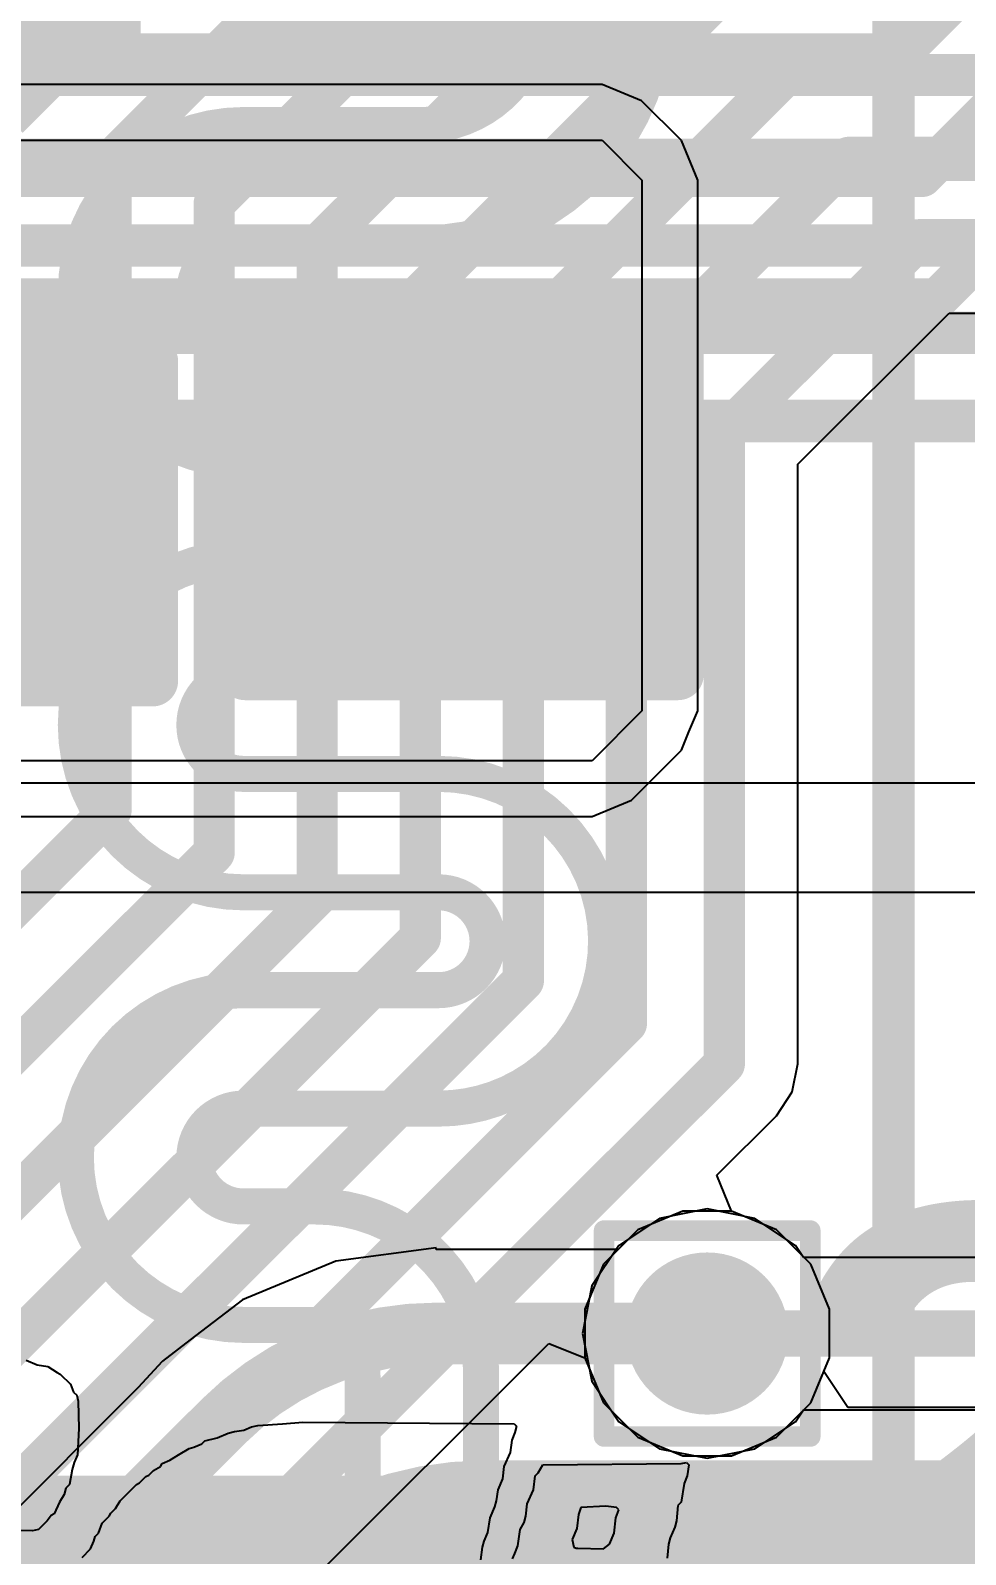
# Model space of a CAD drawing. Header units: inches. Extents: x -6 to 283, y -12 to 154.
# Drawn here: x 48.142 to 50.446, y -6.028 to -2.269 of the extents above; entities that cross this region are included whole.
import ezdxf

# ---------------------------------------------------------------- set-up
doc = ezdxf.new("R2010")
doc.units = ezdxf.units.IN
for name, color, linetype in [('Bottom Layer', 5, 'Continuous'), ('Bottom Overlay', 54, 'Continuous'), ('Bottom Paste', 16, 'Continuous'), ('Bottom Solder', 6, 'Continuous'), ('Drill Drawing', 1, 'Continuous'), ('GND-1', 16, 'Continuous'), ('GND-2', 90, 'Continuous'), ('GND-3', 216, 'Continuous'), ('GND-4', 54, 'Continuous'), ('PWR-1', 156, 'Continuous'), ('PWR-2', 130, 'Continuous'), ('Signal L1', 76, 'Continuous'), ('Signal L2', 6, 'Continuous'), ('Top Layer', 1, 'Continuous'), ('Top Overlay', 2, 'Continuous'), ('Via Holes', 16, 'Continuous')]:
    doc.layers.add(name, color=color, linetype=linetype)
doc.styles.add('Arial Rounded MT Bold_Italic', font='', dxfattribs={"height": 0.2})
doc.styles.get('Arial Rounded MT Bold_Italic').set_extended_font_data('Arial Rounded MT Bold', italic=True)

# ---------------------------------------------------------------- blocks, each defined once
blk = doc.blocks.new('C___0603_B_418')
at = {"layer": 'Bottom Layer'}
for points in [[(-1.143, -0.4445), (-1.143, 0.4445), (-0.381, 0.4445), (-0.381, -0.4445)], [(0.381, -0.4445), (0.381, 0.4445), (1.143, 0.4445), (1.143, -0.4445)]]:
    blk.add_hatch(color=5, dxfattribs=at).paths.add_polyline_path(points)
at = {"layer": 'Bottom Paste'}
for points in [[(-1.143, -0.4445), (-1.143, 0.4445), (-0.381, 0.4445), (-0.381, -0.4445)], [(0.381, -0.4445), (0.381, 0.4445), (1.143, 0.4445), (1.143, -0.4445)]]:
    blk.add_hatch(color=16, dxfattribs=at).paths.add_polyline_path(points)
at = {"layer": 'Bottom Solder'}
for points in [[(-1.203, -0.5045), (-1.203, 0.5045), (-0.321, 0.5045), (-0.321, -0.5045)], [(0.321, -0.5045), (0.321, 0.5045), (1.203, 0.5045), (1.203, -0.5045)]]:
    blk.add_hatch(color=6, dxfattribs=at).paths.add_polyline_path(points)
at = {"layer": 'Bottom Overlay'}
for points in [[(-1.2446, -0.5334, 0.127, 0.127, 0), (-1.2446, 0.5334, 0.127, 0.127, 0)], [(-0.4572, 0.5334, 0.127, 0.127, 0), (-1.2446, 0.5334, 0.127, 0.127, 0)], [(1.2446, 0.5334, 0.127, 0.127, 0), (0.4572, 0.5334, 0.127, 0.127, 0)], [(1.2446, -0.5334, 0.127, 0.127, 0), (1.2446, 0.5334, 0.127, 0.127, 0)], [(-0.4572, -0.5334, 0.127, 0.127, 0), (-1.2446, -0.5334, 0.127, 0.127, 0)], [(1.2446, -0.5334, 0.127, 0.127, 0), (0.4572, -0.5334, 0.127, 0.127, 0)]]:
    blk.add_lwpolyline(points, format="xyseb", dxfattribs=at)
for points in [[(-1.2764, 0.5334, 0.0635, 0.0635, 1), (-1.2128, 0.5334, 0.0635, 0.0635, 1)], [(-1.2764, 0.5334, 0.0635, 0.0635, 1), (-1.2128, 0.5334, 0.0635, 0.0635, 1)], [(-0.4889, 0.5334, 0.0635, 0.0635, 1), (-0.4254, 0.5334, 0.0635, 0.0635, 1)], [(0.4254, 0.5334, 0.0635, 0.0635, 1), (0.4889, 0.5334, 0.0635, 0.0635, 1)], [(1.2128, 0.5334, 0.0635, 0.0635, 1), (1.2764, 0.5334, 0.0635, 0.0635, 1)], [(1.2128, 0.5334, 0.0635, 0.0635, 1), (1.2764, 0.5334, 0.0635, 0.0635, 1)], [(-1.2764, -0.5334, 0.0635, 0.0635, 1), (-1.2128, -0.5334, 0.0635, 0.0635, 1)], [(-1.2764, -0.5334, 0.0635, 0.0635, 1), (-1.2128, -0.5334, 0.0635, 0.0635, 1)], [(-0.4889, -0.5334, 0.0635, 0.0635, 1), (-0.4254, -0.5334, 0.0635, 0.0635, 1)], [(0.4254, -0.5334, 0.0635, 0.0635, 1), (0.4889, -0.5334, 0.0635, 0.0635, 1)], [(1.2128, -0.5334, 0.0635, 0.0635, 1), (1.2764, -0.5334, 0.0635, 0.0635, 1)], [(1.2128, -0.5334, 0.0635, 0.0635, 1), (1.2764, -0.5334, 0.0635, 0.0635, 1)]]:
    blk.add_lwpolyline(points, format="xyseb", close=True, dxfattribs=at)
blk = doc.blocks.new('C___0603_B_420')
at = {"layer": 'Bottom Layer'}
for points in [[(-1.143, -0.4445), (-1.143, 0.4445), (-0.381, 0.4445), (-0.381, -0.4445)], [(0.381, -0.4445), (0.381, 0.4445), (1.143, 0.4445), (1.143, -0.4445)]]:
    blk.add_hatch(color=5, dxfattribs=at).paths.add_polyline_path(points)
at = {"layer": 'Bottom Paste'}
for points in [[(-1.143, -0.4445), (-1.143, 0.4445), (-0.381, 0.4445), (-0.381, -0.4445)], [(0.381, -0.4445), (0.381, 0.4445), (1.143, 0.4445), (1.143, -0.4445)]]:
    blk.add_hatch(color=16, dxfattribs=at).paths.add_polyline_path(points)
at = {"layer": 'Bottom Solder'}
for points in [[(-1.203, -0.5045), (-1.203, 0.5045), (-0.321, 0.5045), (-0.321, -0.5045)], [(0.321, -0.5045), (0.321, 0.5045), (1.203, 0.5045), (1.203, -0.5045)]]:
    blk.add_hatch(color=6, dxfattribs=at).paths.add_polyline_path(points)
at = {"layer": 'Bottom Overlay'}
for points in [[(-1.2446, 0.5334, 0.127, 0.127, 0), (-1.2446, -0.5334, 0.127, 0.127, 0)], [(-1.2446, 0.5334, 0.127, 0.127, 0), (-0.4572, 0.5334, 0.127, 0.127, 0)], [(0.4572, 0.5334, 0.127, 0.127, 0), (1.2446, 0.5334, 0.127, 0.127, 0)], [(1.2446, 0.5334, 0.127, 0.127, 0), (1.2446, -0.5334, 0.127, 0.127, 0)], [(-1.2446, -0.5334, 0.127, 0.127, 0), (-0.4572, -0.5334, 0.127, 0.127, 0)], [(0.4572, -0.5334, 0.127, 0.127, 0), (1.2446, -0.5334, 0.127, 0.127, 0)]]:
    blk.add_lwpolyline(points, format="xyseb", dxfattribs=at)
for points in [[(-1.2764, 0.5334, 0.0635, 0.0635, 1), (-1.2128, 0.5334, 0.0635, 0.0635, 1)], [(-1.2764, 0.5334, 0.0635, 0.0635, 1), (-1.2128, 0.5334, 0.0635, 0.0635, 1)], [(-0.4889, 0.5334, 0.0635, 0.0635, 1), (-0.4254, 0.5334, 0.0635, 0.0635, 1)], [(0.4254, 0.5334, 0.0635, 0.0635, 1), (0.4889, 0.5334, 0.0635, 0.0635, 1)], [(1.2128, 0.5334, 0.0635, 0.0635, 1), (1.2764, 0.5334, 0.0635, 0.0635, 1)], [(1.2128, 0.5334, 0.0635, 0.0635, 1), (1.2764, 0.5334, 0.0635, 0.0635, 1)], [(-1.2764, -0.5334, 0.0635, 0.0635, 1), (-1.2128, -0.5334, 0.0635, 0.0635, 1)], [(-1.2764, -0.5334, 0.0635, 0.0635, 1), (-1.2128, -0.5334, 0.0635, 0.0635, 1)], [(-0.4889, -0.5334, 0.0635, 0.0635, 1), (-0.4254, -0.5334, 0.0635, 0.0635, 1)], [(0.4254, -0.5334, 0.0635, 0.0635, 1), (0.4889, -0.5334, 0.0635, 0.0635, 1)], [(1.2128, -0.5334, 0.0635, 0.0635, 1), (1.2764, -0.5334, 0.0635, 0.0635, 1)], [(1.2128, -0.5334, 0.0635, 0.0635, 1), (1.2764, -0.5334, 0.0635, 0.0635, 1)]]:
    blk.add_lwpolyline(points, format="xyseb", close=True, dxfattribs=at)

msp = doc.modelspace()

# ---------------------------------------------------------------- hatches: boundary and pattern name
at = {"layer": 'Bottom Layer'}
h = msp.add_hatch(color=5, dxfattribs=at)
edge = h.paths.add_edge_path()
edge.add_arc((49.8098, -5.4829), 0.2, 0, 360)
at = {"layer": 'GND-1'}
h = msp.add_hatch(color=16, dxfattribs=at)
edge = h.paths.add_edge_path()
edge.add_arc((49.8098, -5.4829), 0.2, 0, 360)
at = {"layer": 'GND-2'}
h = msp.add_hatch(color=90, dxfattribs=at)
edge = h.paths.add_edge_path()
edge.add_arc((49.8098, -5.4829), 0.2, 0, 360)
at = {"layer": 'GND-3'}
h = msp.add_hatch(color=216, dxfattribs=at)
edge = h.paths.add_edge_path()
edge.add_arc((49.8098, -5.4829), 0.2, 0, 360)
at = {"layer": 'GND-4'}
h = msp.add_hatch(color=54, dxfattribs=at)
edge = h.paths.add_edge_path()
edge.add_arc((49.8098, -5.4829), 0.2, 0, 360)
at = {"layer": 'PWR-1'}
h = msp.add_hatch(color=156, dxfattribs=at)
edge = h.paths.add_edge_path()
edge.add_arc((49.8098, -5.4829), 0.2, 0, 360)
at = {"layer": 'PWR-2'}
h = msp.add_hatch(color=130, dxfattribs=at)
edge = h.paths.add_edge_path()
edge.add_arc((49.8098, -5.4829), 0.2, 0, 360)
at = {"layer": 'Signal L1'}
h = msp.add_hatch(color=76, dxfattribs=at)
edge = h.paths.add_edge_path()
edge.add_arc((49.8098, -5.4829), 0.2, 0, 360)
at = {"layer": 'Signal L2'}
h = msp.add_hatch(color=6, dxfattribs=at)
edge = h.paths.add_edge_path()
edge.add_arc((49.8098, -5.4829), 0.2, 0, 360)
at = {"layer": 'Top Layer'}
h = msp.add_hatch(color=1, dxfattribs=at)
edge = h.paths.add_edge_path()
edge.add_arc((49.8098, -5.4829), 0.2, 0, 360)
at = {"layer": 'Via Holes'}
h = msp.add_hatch(color=7, dxfattribs=at)
edge = h.paths.add_edge_path()
edge.add_arc((49.8098, -5.4829), 0.1, 0, 360)

# ---------------------------------------------------------------- linework, layer by layer
at = {"layer": 'Bottom Layer'}
for p, q in [((49.5507, -2.4024), (47.2508, -2.4024)), ((49.6479, -2.4426), (49.5507, -2.4024)), ((49.5507, -2.4024), (49.5507, -2.4024)), ((49.7462, -2.5409), (49.6479, -2.4426)), ((47.1133, -2.5398), (49.5507, -2.5398)), ((49.5507, -2.5398), (49.649, -2.6381)), ((49.7864, -2.6381), (49.7462, -2.5409)), ((49.7462, -2.5409), (49.7462, -2.5409)), ((49.649, -2.6381), (49.649, -3.9473)), ((49.7864, -3.9473), (49.7864, -2.6381)), ((49.649, -3.9473), (49.526, -4.0702)), ((49.7649, -3.9993), (49.7864, -3.9473)), ((49.7864, -3.9473), (49.7864, -3.9473)), ((49.7462, -4.0445), (49.7649, -3.9993)), ((49.6232, -4.1674), (49.7462, -4.0445)), ((49.7462, -4.0445), (49.7462, -4.0445)), ((49.526, -4.0702), (45.6811, -4.0702)), ((49.526, -4.2077), (49.6232, -4.1674)), ((48.0227, -4.2077), (49.526, -4.2077)), ((49.7498, -5.1813), (49.6389, -5.2273)), ((49.8698, -5.1813), (49.7498, -5.1813)), ((49.9806, -5.2273), (49.8698, -5.1813)), ((49.6389, -5.2273), (49.5904, -5.2758)), ((50.0654, -5.3121), (49.9806, -5.2273)), ((49.1417, -5.2716), (48.8948, -5.3041)), ((49.1417, -5.2758), (49.1417, -5.2716)), ((49.5904, -5.2758), (49.1417, -5.2758)), ((48.8948, -5.3041), (48.6647, -5.3994)), ((50.1114, -5.423), (50.0654, -5.3121)), ((48.6647, -5.3994), (48.5353, -5.4987)), ((50.1114, -5.5429), (50.1114, -5.423)), ((48.5353, -5.4987), (48.4672, -5.551)), ((48.4666, -5.5517), (48.4078, -5.6162)), ((48.4672, -5.551), (48.4666, -5.5517)), ((50.0974, -5.5765), (50.1114, -5.5429)), ((50.1568, -5.6654), (50.0974, -5.5765)), ((48.4078, -5.6162), (48.0293, -5.9948)), ((52.5296, -5.6654), (50.1568, -5.6654))]:
    msp.add_line(p, q, dxfattribs=at)
for points in [[(48.6161, -5.7009, 0.1524, 0.1524, -0.199146), (49.1417, -5.4829, 0.1524, 0.1524, 0)], [(49.1417, -5.4829, 0.1524, 0.1524, 0), (49.8098, -5.4829, 0.1524, 0.1524, 0)], [(48.0928, -6.2242, 0.1524, 0.1524, 0), (48.6161, -5.7009, 0.1524, 0.1524, 0)], [(48.4416, -6.667, 0.1041, 0.1041, -0.414214), (49.2607, -5.848, 0.1041, 0.1041, 0)], [(49.2607, -5.848, 0.1041, 0.1041, 0), (52.5296, -5.848, 0.1041, 0.1041, 0)]]:
    msp.add_lwpolyline(points, format="xyseb", dxfattribs=at)
for points in [[(49.1036, -5.4829, 0.0762, 0.0762, 1), (49.1798, -5.4829, 0.0762, 0.0762, 1)], [(49.1036, -5.4829, 0.0762, 0.0762, 1), (49.1798, -5.4829, 0.0762, 0.0762, 1)], [(49.7717, -5.4829, 0.0762, 0.0762, 1), (49.8479, -5.4829, 0.0762, 0.0762, 1)], [(48.578, -5.7009, 0.0762, 0.0762, 1), (48.6542, -5.7009, 0.0762, 0.0762, 1)], [(48.578, -5.7009, 0.0762, 0.0762, 1), (48.6542, -5.7009, 0.0762, 0.0762, 1)], [(49.2346, -5.848, 0.0521, 0.0521, 1), (49.2867, -5.848, 0.0521, 0.0521, 1)], [(49.2346, -5.848, 0.0521, 0.0521, 1), (49.2867, -5.848, 0.0521, 0.0521, 1)]]:
    msp.add_lwpolyline(points, format="xyseb", close=True, dxfattribs=at)
at = {"layer": 'Drill Drawing'}
for points in [[(49.5558, -5.2289, 0.0508, 0.0508, 0), (50.0638, -5.2289, 0.0508, 0.0508, 0)], [(49.5558, -5.7369, 0.0508, 0.0508, 0), (49.5558, -5.2289, 0.0508, 0.0508, 0)], [(50.0638, -5.7369, 0.0508, 0.0508, 0), (50.0638, -5.2289, 0.0508, 0.0508, 0)], [(49.5558, -5.7369, 0.0508, 0.0508, 0), (50.0638, -5.7369, 0.0508, 0.0508, 0)]]:
    msp.add_lwpolyline(points, format="xyseb", dxfattribs=at)
for points in [[(49.5431, -5.2289, 0.0254, 0.0254, 1), (49.5685, -5.2289, 0.0254, 0.0254, 1)], [(49.5431, -5.2289, 0.0254, 0.0254, 1), (49.5685, -5.2289, 0.0254, 0.0254, 1)], [(50.0511, -5.2289, 0.0254, 0.0254, 1), (50.0765, -5.2289, 0.0254, 0.0254, 1)], [(50.0511, -5.2289, 0.0254, 0.0254, 1), (50.0765, -5.2289, 0.0254, 0.0254, 1)], [(49.5431, -5.7369, 0.0254, 0.0254, 1), (49.5685, -5.7369, 0.0254, 0.0254, 1)], [(49.5431, -5.7369, 0.0254, 0.0254, 1), (49.5685, -5.7369, 0.0254, 0.0254, 1)], [(50.0511, -5.7369, 0.0254, 0.0254, 1), (50.0765, -5.7369, 0.0254, 0.0254, 1)], [(50.0511, -5.7369, 0.0254, 0.0254, 1), (50.0765, -5.7369, 0.0254, 0.0254, 1)]]:
    msp.add_lwpolyline(points, format="xyseb", close=True, dxfattribs=at)
at = {"layer": 'GND-1'}
for p, q in [((49.7498, -5.1813), (49.6389, -5.2273)), ((49.8698, -5.1813), (49.7498, -5.1813)), ((49.9806, -5.2273), (49.8698, -5.1813)), ((49.6389, -5.2273), (49.5541, -5.3121)), ((50.0654, -5.3121), (49.9806, -5.2273)), ((49.5541, -5.3121), (49.5082, -5.423)), ((50.1114, -5.423), (50.0654, -5.3121)), ((49.5082, -5.423), (49.5082, -5.5429)), ((50.1114, -5.5429), (50.1114, -5.423)), ((49.5082, -5.5429), (49.5541, -5.6538)), ((50.0654, -5.6538), (50.1114, -5.5429)), ((49.5541, -5.6538), (49.6389, -5.7386)), ((49.9806, -5.7386), (50.0654, -5.6538)), ((49.6389, -5.7386), (49.7498, -5.7845)), ((49.8698, -5.7845), (49.9806, -5.7386)), ((49.7498, -5.7845), (49.8698, -5.7845))]:
    msp.add_line(p, q, dxfattribs=at)
at = {"layer": 'GND-2'}
for p, q in [((49.7498, -5.1813), (49.6389, -5.2273)), ((49.8698, -5.1813), (49.7498, -5.1813)), ((49.9806, -5.2273), (49.8698, -5.1813)), ((49.6389, -5.2273), (49.5541, -5.3121)), ((50.0654, -5.3121), (49.9806, -5.2273)), ((49.5541, -5.3121), (49.5082, -5.423)), ((50.1114, -5.423), (50.0654, -5.3121)), ((49.5082, -5.423), (49.5082, -5.5429)), ((50.1114, -5.5429), (50.1114, -5.423)), ((49.5082, -5.5429), (49.5541, -5.6538)), ((50.0654, -5.6538), (50.1114, -5.5429)), ((49.5541, -5.6538), (49.6389, -5.7386)), ((49.9806, -5.7386), (50.0654, -5.6538)), ((49.6389, -5.7386), (49.7498, -5.7845)), ((49.8698, -5.7845), (49.9806, -5.7386)), ((49.7498, -5.7845), (49.8698, -5.7845))]:
    msp.add_line(p, q, dxfattribs=at)
at = {"layer": 'GND-3'}
for p, q in [((49.7498, -5.1813), (49.6389, -5.2273)), ((49.8698, -5.1813), (49.7498, -5.1813)), ((49.9806, -5.2273), (49.8698, -5.1813)), ((49.6389, -5.2273), (49.5541, -5.3121)), ((50.0654, -5.3121), (49.9806, -5.2273)), ((49.5541, -5.3121), (49.5082, -5.423)), ((50.1114, -5.423), (50.0654, -5.3121)), ((49.5082, -5.423), (49.5082, -5.5429)), ((50.1114, -5.5429), (50.1114, -5.423)), ((49.5082, -5.5429), (49.5541, -5.6538)), ((50.0654, -5.6538), (50.1114, -5.5429)), ((49.5541, -5.6538), (49.6389, -5.7386)), ((49.9806, -5.7386), (50.0654, -5.6538)), ((49.6389, -5.7386), (49.7498, -5.7845)), ((49.8698, -5.7845), (49.9806, -5.7386)), ((49.7498, -5.7845), (49.8698, -5.7845))]:
    msp.add_line(p, q, dxfattribs=at)
at = {"layer": 'GND-4'}
for p, q in [((49.7498, -5.1813), (49.6389, -5.2273)), ((49.8698, -5.1813), (49.7498, -5.1813)), ((49.9806, -5.2273), (49.8698, -5.1813)), ((49.6389, -5.2273), (49.5541, -5.3121)), ((50.0654, -5.3121), (49.9806, -5.2273)), ((49.5541, -5.3121), (49.5082, -5.423)), ((50.1114, -5.423), (50.0654, -5.3121)), ((49.5082, -5.423), (49.5082, -5.5429)), ((50.1114, -5.5429), (50.1114, -5.423)), ((49.5082, -5.5429), (49.5541, -5.6538)), ((50.0654, -5.6538), (50.1114, -5.5429)), ((49.5541, -5.6538), (49.6389, -5.7386)), ((49.9806, -5.7386), (50.0654, -5.6538)), ((49.6389, -5.7386), (49.7498, -5.7845)), ((49.8698, -5.7845), (49.9806, -5.7386)), ((49.7498, -5.7845), (49.8698, -5.7845))]:
    msp.add_line(p, q, dxfattribs=at)
at = {"layer": 'PWR-1'}
for p, q in [((55.0071, -4.1253), (45.9551, -4.1253)), ((45.6759, -4.3948), (55.0226, -4.3948)), ((49.8098, -5.1754), (49.6921, -5.1988)), ((49.9274, -5.1988), (49.8098, -5.1754)), ((49.6921, -5.1988), (49.5923, -5.2655)), ((50.0272, -5.2655), (49.9274, -5.1988)), ((49.5923, -5.2655), (49.5257, -5.3653)), ((50.047, -5.2952), (50.0272, -5.2655)), ((54.6357, -5.2952), (50.047, -5.2952)), ((49.5257, -5.3653), (49.5023, -5.4829)), ((49.5023, -5.4829), (49.5257, -5.6006)), ((49.5257, -5.6006), (49.5923, -5.7004)), ((50.0272, -5.7004), (50.047, -5.6707)), ((50.047, -5.6707), (54.5579, -5.6707)), ((49.5923, -5.7004), (49.6921, -5.767)), ((49.9274, -5.767), (50.0272, -5.7004)), ((49.6921, -5.767), (49.8098, -5.7905)), ((49.8098, -5.7905), (49.9274, -5.767))]:
    msp.add_line(p, q, dxfattribs=at)
msp.add_lwpolyline([(49.8098, -5.4829, 0.1143, 0.1143, 0), (54.6357, -5.4829, 0.1143, 0.1143, 0)], format="xyseb", dxfattribs=at)
msp.add_lwpolyline([(49.7812, -5.4829, 0.0571, 0.0571, 1), (49.8383, -5.4829, 0.0571, 0.0571, 1)], format="xyseb", close=True, dxfattribs=at)
at = {"layer": 'PWR-2'}
for points in [[(45.0432, -2.3791, 0.1041, 0.1041, 0), (53.6646, -2.3791, 0.1041, 0.1041, 0)], [(45.4198, -2.5883, 0.1041, 0.1041, 0), (53.7464, -2.5883, 0.1041, 0.1041, 0)], [(45.57, -2.7998, 0.1041, 0.1041, 0), (53.8783, -2.7998, 0.1041, 0.1041, 0)], [(45.7264, -3.0152, 0.1041, 0.1041, 0), (54.0019, -3.0152, 0.1041, 0.1041, 0)], [(45.8724, -3.2315, 0.1041, 0.1041, 0), (54.1145, -3.2315, 0.1041, 0.1041, 0)]]:
    msp.add_lwpolyline(points, format="xyseb", dxfattribs=at)
at = {"layer": 'Signal L1'}
for points in [[(50.2857, -2.3269, 0.1016, 0.1016, 0), (53.029, 0.4163, 0.1016, 0.1016, 0)], [(50.3391, -2.6293, 0.1016, 0.1016, 0), (52.8348, -0.1337, 0.1016, 0.1016, 0)], [(50.3769, -2.9317, 0.1016, 0.1016, 0), (52.4262, -0.8825, 0.1016, 0.1016, 0)], [(35.7933, -2.3269, 0.1016, 0.1016, 0), (50.2857, -2.3269, 0.1016, 0.1016, 0)], [(35.1703, -2.6293, 0.1016, 0.1016, 0), (50.3391, -2.6293, 0.1016, 0.1016, 0)], [(35.4699, -2.9317, 0.1016, 0.1016, 0), (50.3769, -2.9317, 0.1016, 0.1016, 0)], [(35.1703, -3.2341, 0.1016, 0.1016, 0), (50.5798, -3.2341, 0.1016, 0.1016, 0)], [(42.5739, -5.9608, 0.254, 0.254, 0), (52.8804, -5.9608, 0.254, 0.254, 0)]]:
    msp.add_lwpolyline(points, format="xyseb", dxfattribs=at)
for points in [[(50.2603, -2.3269, 0.0508, 0.0508, 1), (50.3111, -2.3269, 0.0508, 0.0508, 1)], [(50.2603, -2.3269, 0.0508, 0.0508, 1), (50.3111, -2.3269, 0.0508, 0.0508, 1)], [(50.3137, -2.6293, 0.0508, 0.0508, 1), (50.3645, -2.6293, 0.0508, 0.0508, 1)], [(50.3137, -2.6293, 0.0508, 0.0508, 1), (50.3645, -2.6293, 0.0508, 0.0508, 1)], [(50.3515, -2.9317, 0.0508, 0.0508, 1), (50.4023, -2.9317, 0.0508, 0.0508, 1)], [(50.3515, -2.9317, 0.0508, 0.0508, 1), (50.4023, -2.9317, 0.0508, 0.0508, 1)]]:
    msp.add_lwpolyline(points, format="xyseb", close=True, dxfattribs=at)
at = {"layer": 'Signal L2'}
for points in [[(50.2687, -7.0248, 0.1041, 0.1041, 0), (50.2687, 2.3178, 0.1041, 0.1041, 0)], [(49.6843, -2.2181, 0.0889, 0.0889, -0.414214), (49.1077, -2.7946, 0.0889, 0.0889, 0)], [(49.3922, -2.2181, 0.0889, 0.0889, -0.414214), (49.1077, -2.5025, 0.0889, 0.0889, 0)], [(48.6667, -3.328, 0.0889, 0.0889, -1), (48.6667, -2.5025, 0.0889, 0.0889, 0)], [(48.6667, -2.5025, 0.0889, 0.0889, 0), (49.1077, -2.5025, 0.0889, 0.0889, 0)], [(48.6667, -3.0359, 0.0889, 0.0889, -1), (48.6667, -2.7946, 0.0889, 0.0889, 0)], [(48.6667, -2.7946, 0.0889, 0.0889, 0), (49.1077, -2.7946, 0.0889, 0.0889, 0)], [(48.6667, -3.0359, 0.0889, 0.0889, 0), (49.148, -3.0359, 0.0889, 0.0889, 0)], [(49.148, -3.0359, 0.0889, 0.0889, -1), (49.148, -3.8614, 0.0889, 0.0889, 0)], [(48.6711, -3.328, 0.0889, 0.0889, 0), (49.148, -3.328, 0.0889, 0.0889, 0)], [(49.148, -3.328, 0.0889, 0.0889, -1), (49.148, -3.5693, 0.0889, 0.0889, 0)], [(48.6667, -4.3948, 0.0889, 0.0889, -1), (48.6667, -3.5693, 0.0889, 0.0889, 0)], [(48.6667, -3.5693, 0.0889, 0.0889, 0), (49.148, -3.5693, 0.0889, 0.0889, 0)], [(48.6667, -4.1027, 0.0889, 0.0889, -1), (48.6667, -3.8614, 0.0889, 0.0889, 0)], [(48.6667, -3.8614, 0.0889, 0.0889, 0), (49.148, -3.8614, 0.0889, 0.0889, 0)], [(48.6667, -4.1027, 0.0889, 0.0889, 0), (49.148, -4.1027, 0.0889, 0.0889, 0)], [(49.148, -4.1027, 0.0889, 0.0889, -0.771197), (49.3509, -4.8749, 0.0889, 0.0889, 0)], [(48.6667, -4.3948, 0.0889, 0.0889, 0), (49.148, -4.3948, 0.0889, 0.0889, 0)], [(49.148, -4.3948, 0.0889, 0.0889, -1), (49.148, -4.6361, 0.0889, 0.0889, 0)], [(48.6667, -5.4616, 0.0889, 0.0889, -1), (48.6667, -4.6361, 0.0889, 0.0889, 0)], [(48.6667, -4.6361, 0.0889, 0.0889, 0), (49.148, -4.6361, 0.0889, 0.0889, 0)], [(49.3509, -4.8749, 0.0889, 0.0889, -0.12918), (49.148, -4.9282, 0.0889, 0.0889, 0)], [(48.6667, -5.1695, 0.0889, 0.0889, -1), (48.6667, -4.9282, 0.0889, 0.0889, 0)], [(48.6667, -4.9282, 0.0889, 0.0889, 0), (49.148, -4.9282, 0.0889, 0.0889, 0)], [(48.6667, -5.1695, 0.0889, 0.0889, 0), (48.8439, -5.1695, 0.0889, 0.0889, 0)], [(48.8439, -5.1695, 0.0889, 0.0889, -0.414214), (49.2527, -5.5783, 0.0889, 0.0889, 0)], [(48.6667, -5.4616, 0.0889, 0.0889, 0), (48.8302, -5.4616, 0.0889, 0.0889, 0)], [(48.8302, -5.4616, 0.0889, 0.0889, -0.414214), (48.9606, -5.592, 0.0889, 0.0889, 0)], [(48.9606, -7.7289, 0.0889, 0.0889, 0), (48.9606, -5.592, 0.0889, 0.0889, 0)], [(49.2527, -7.6079, 0.0889, 0.0889, 0), (49.2527, -5.5783, 0.0889, 0.0889, 0)]]:
    msp.add_lwpolyline(points, format="xyseb", dxfattribs=at)
for points in [[(48.6445, -2.5025, 0.0445, 0.0445, 1), (48.6889, -2.5025, 0.0445, 0.0445, 1)], [(48.6445, -2.5025, 0.0445, 0.0445, 1), (48.6889, -2.5025, 0.0445, 0.0445, 1)], [(49.0855, -2.5025, 0.0445, 0.0445, 1), (49.1299, -2.5025, 0.0445, 0.0445, 1)], [(49.0855, -2.5025, 0.0445, 0.0445, 1), (49.1299, -2.5025, 0.0445, 0.0445, 1)], [(48.6445, -2.7946, 0.0445, 0.0445, 1), (48.6889, -2.7946, 0.0445, 0.0445, 1)], [(48.6445, -2.7946, 0.0445, 0.0445, 1), (48.6889, -2.7946, 0.0445, 0.0445, 1)], [(49.0855, -2.7946, 0.0445, 0.0445, 1), (49.1299, -2.7946, 0.0445, 0.0445, 1)], [(49.0855, -2.7946, 0.0445, 0.0445, 1), (49.1299, -2.7946, 0.0445, 0.0445, 1)], [(48.6445, -3.0359, 0.0445, 0.0445, 1), (48.6889, -3.0359, 0.0445, 0.0445, 1)], [(48.6445, -3.0359, 0.0445, 0.0445, 1), (48.6889, -3.0359, 0.0445, 0.0445, 1)], [(49.1258, -3.0359, 0.0445, 0.0445, 1), (49.1702, -3.0359, 0.0445, 0.0445, 1)], [(49.1258, -3.0359, 0.0445, 0.0445, 1), (49.1702, -3.0359, 0.0445, 0.0445, 1)], [(48.6445, -3.328, 0.0445, 0.0445, 1), (48.6889, -3.328, 0.0445, 0.0445, 1)], [(48.6488, -3.328, 0.0445, 0.0445, 1), (48.6933, -3.328, 0.0445, 0.0445, 1)], [(49.1258, -3.328, 0.0445, 0.0445, 1), (49.1702, -3.328, 0.0445, 0.0445, 1)], [(49.1258, -3.328, 0.0445, 0.0445, 1), (49.1702, -3.328, 0.0445, 0.0445, 1)], [(48.6445, -3.5693, 0.0445, 0.0445, 1), (48.6889, -3.5693, 0.0445, 0.0445, 1)], [(48.6445, -3.5693, 0.0445, 0.0445, 1), (48.6889, -3.5693, 0.0445, 0.0445, 1)], [(49.1258, -3.5693, 0.0445, 0.0445, 1), (49.1702, -3.5693, 0.0445, 0.0445, 1)], [(49.1258, -3.5693, 0.0445, 0.0445, 1), (49.1702, -3.5693, 0.0445, 0.0445, 1)], [(48.6445, -3.8614, 0.0445, 0.0445, 1), (48.6889, -3.8614, 0.0445, 0.0445, 1)], [(48.6445, -3.8614, 0.0445, 0.0445, 1), (48.6889, -3.8614, 0.0445, 0.0445, 1)], [(49.1258, -3.8614, 0.0445, 0.0445, 1), (49.1702, -3.8614, 0.0445, 0.0445, 1)], [(49.1258, -3.8614, 0.0445, 0.0445, 1), (49.1702, -3.8614, 0.0445, 0.0445, 1)], [(48.6445, -4.1027, 0.0445, 0.0445, 1), (48.6889, -4.1027, 0.0445, 0.0445, 1)], [(48.6445, -4.1027, 0.0445, 0.0445, 1), (48.6889, -4.1027, 0.0445, 0.0445, 1)], [(49.1258, -4.1027, 0.0445, 0.0445, 1), (49.1702, -4.1027, 0.0445, 0.0445, 1)], [(49.1258, -4.1027, 0.0445, 0.0445, 1), (49.1702, -4.1027, 0.0445, 0.0445, 1)], [(48.6445, -4.3948, 0.0445, 0.0445, 1), (48.6889, -4.3948, 0.0445, 0.0445, 1)], [(48.6445, -4.3948, 0.0445, 0.0445, 1), (48.6889, -4.3948, 0.0445, 0.0445, 1)], [(49.1258, -4.3948, 0.0445, 0.0445, 1), (49.1702, -4.3948, 0.0445, 0.0445, 1)], [(49.1258, -4.3948, 0.0445, 0.0445, 1), (49.1702, -4.3948, 0.0445, 0.0445, 1)], [(48.6445, -4.6361, 0.0445, 0.0445, 1), (48.6889, -4.6361, 0.0445, 0.0445, 1)], [(48.6445, -4.6361, 0.0445, 0.0445, 1), (48.6889, -4.6361, 0.0445, 0.0445, 1)], [(49.1258, -4.6361, 0.0445, 0.0445, 1), (49.1702, -4.6361, 0.0445, 0.0445, 1)], [(49.1258, -4.6361, 0.0445, 0.0445, 1), (49.1702, -4.6361, 0.0445, 0.0445, 1)], [(49.3287, -4.8749, 0.0445, 0.0445, 1), (49.3731, -4.8749, 0.0445, 0.0445, 1)], [(49.3287, -4.8749, 0.0445, 0.0445, 1), (49.3731, -4.8749, 0.0445, 0.0445, 1)], [(48.6445, -4.9282, 0.0445, 0.0445, 1), (48.6889, -4.9282, 0.0445, 0.0445, 1)], [(48.6445, -4.9282, 0.0445, 0.0445, 1), (48.6889, -4.9282, 0.0445, 0.0445, 1)], [(49.1258, -4.9282, 0.0445, 0.0445, 1), (49.1702, -4.9282, 0.0445, 0.0445, 1)], [(49.1258, -4.9282, 0.0445, 0.0445, 1), (49.1702, -4.9282, 0.0445, 0.0445, 1)], [(48.6445, -5.1695, 0.0445, 0.0445, 1), (48.6889, -5.1695, 0.0445, 0.0445, 1)], [(48.6445, -5.1695, 0.0445, 0.0445, 1), (48.6889, -5.1695, 0.0445, 0.0445, 1)], [(48.8216, -5.1695, 0.0445, 0.0445, 1), (48.8661, -5.1695, 0.0445, 0.0445, 1)], [(48.8216, -5.1695, 0.0445, 0.0445, 1), (48.8661, -5.1695, 0.0445, 0.0445, 1)], [(48.6445, -5.4616, 0.0445, 0.0445, 1), (48.6889, -5.4616, 0.0445, 0.0445, 1)], [(48.6445, -5.4616, 0.0445, 0.0445, 1), (48.6889, -5.4616, 0.0445, 0.0445, 1)], [(48.8079, -5.4616, 0.0445, 0.0445, 1), (48.8524, -5.4616, 0.0445, 0.0445, 1)], [(48.8079, -5.4616, 0.0445, 0.0445, 1), (48.8524, -5.4616, 0.0445, 0.0445, 1)], [(48.9383, -5.592, 0.0445, 0.0445, 1), (48.9828, -5.592, 0.0445, 0.0445, 1)], [(48.9383, -5.592, 0.0445, 0.0445, 1), (48.9828, -5.592, 0.0445, 0.0445, 1)], [(49.2304, -5.5783, 0.0445, 0.0445, 1), (49.2749, -5.5783, 0.0445, 0.0445, 1)], [(49.2304, -5.5783, 0.0445, 0.0445, 1), (49.2749, -5.5783, 0.0445, 0.0445, 1)]]:
    msp.add_lwpolyline(points, format="xyseb", close=True, dxfattribs=at)
at = {"layer": 'Top Layer'}
for p, q in [((50.0334, -3.3391), (50.4058, -2.9667)), ((50.4058, -2.9667), (52.8734, -2.9667)), ((50.0334, -4.8179), (50.0334, -3.3391)), ((50.0196, -4.8872), (50.0334, -4.8179)), ((49.9803, -4.946), (50.0196, -4.8872)), ((49.8339, -5.0924), (49.9803, -4.946)), ((49.8698, -5.1813), (49.8339, -5.0924)), ((49.9806, -5.2273), (49.8698, -5.1813)), ((50.0654, -5.3121), (49.9806, -5.2273)), ((50.1114, -5.423), (50.0654, -5.3121)), ((50.1114, -5.5429), (50.1114, -5.423)), ((48.3317, -6.5946), (49.4193, -5.5071)), ((49.4193, -5.5071), (49.5082, -5.5429)), ((49.5082, -5.5429), (49.5541, -5.6538)), ((50.0654, -5.6538), (50.1114, -5.5429)), ((49.5541, -5.6538), (49.6389, -5.7386)), ((49.9806, -5.7386), (50.0654, -5.6538)), ((49.6389, -5.7386), (49.7498, -5.7845)), ((49.8698, -5.7845), (49.9806, -5.7386)), ((49.7498, -5.7845), (49.8698, -5.7845))]:
    msp.add_line(p, q, dxfattribs=at)
for points in [[(48.0868, -2.4858, 0.1016, 0.1016, 0), (49.5263, -1.0463, 0.1016, 0.1016, 0)], [(48.3408, -2.591, 0.1016, 0.1016, 0), (49.6315, -1.3003, 0.1016, 0.1016, 0)], [(48.5948, -2.6962, 0.1016, 0.1016, 0), (49.7367, -1.5543, 0.1016, 0.1016, 0)], [(48.8488, -2.8014, 0.1016, 0.1016, 0), (49.8419, -1.8083, 0.1016, 0.1016, 0)], [(49.1028, -2.9197, 0.1016, 0.1016, 0), (49.8467, -2.1758, 0.1016, 0.1016, 0)], [(49.3568, -3.0249, 0.1016, 0.1016, 0), (50.0027, -2.379, 0.1016, 0.1016, 0)], [(50.0027, -2.379, 0.1016, 0.1016, 0), (54.0537, -2.379, 0.1016, 0.1016, 0)], [(48.3408, -4.1919, 0.1016, 0.1016, 0), (48.3408, -2.591, 0.1016, 0.1016, 0)], [(49.6108, -3.1301, 0.1016, 0.1016, 0), (50.1587, -2.5822, 0.1016, 0.1016, 0)], [(50.1587, -2.5822, 0.1016, 0.1016, 0), (54.2097, -2.5822, 0.1016, 0.1016, 0)], [(48.5948, -4.2971, 0.1016, 0.1016, 0), (48.5948, -2.6962, 0.1016, 0.1016, 0)], [(49.8521, -3.264, 0.1016, 0.1016, 0), (50.3307, -2.7854, 0.1016, 0.1016, 0)], [(50.3307, -2.7854, 0.1016, 0.1016, 0), (54.3477, -2.7854, 0.1016, 0.1016, 0)], [(48.8488, -4.4023, 0.1016, 0.1016, 0), (48.8488, -2.8014, 0.1016, 0.1016, 0)], [(49.1028, -4.5075, 0.1016, 0.1016, 0), (49.1028, -2.9197, 0.1016, 0.1016, 0)], [(49.3568, -4.6127, 0.1016, 0.1016, 0), (49.3568, -3.0249, 0.1016, 0.1016, 0)], [(49.6108, -4.7179, 0.1016, 0.1016, 0), (49.6108, -3.1301, 0.1016, 0.1016, 0)], [(49.8521, -4.8179, 0.1016, 0.1016, 0), (49.8521, -3.264, 0.1016, 0.1016, 0)], [(47.6067, -4.926, 0.1016, 0.1016, 0), (48.3408, -4.1919, 0.1016, 0.1016, 0)], [(47.7119, -5.18, 0.1016, 0.1016, 0), (48.5948, -4.2971, 0.1016, 0.1016, 0)], [(47.8171, -5.434, 0.1016, 0.1016, 0), (48.8488, -4.4023, 0.1016, 0.1016, 0)], [(47.9223, -5.688, 0.1016, 0.1016, 0), (49.1028, -4.5075, 0.1016, 0.1016, 0)], [(47.9984, -5.9711, 0.1016, 0.1016, 0), (49.3568, -4.6127, 0.1016, 0.1016, 0)], [(48.1036, -6.2251, 0.1016, 0.1016, 0), (49.6108, -4.7179, 0.1016, 0.1016, 0)], [(48.2035, -6.4664, 0.1016, 0.1016, 0), (49.8521, -4.8179, 0.1016, 0.1016, 0)]]:
    msp.add_lwpolyline(points, format="xyseb", dxfattribs=at)
for points in [[(49.9773, -2.379, 0.0508, 0.0508, 1), (50.0281, -2.379, 0.0508, 0.0508, 1)], [(49.9773, -2.379, 0.0508, 0.0508, 1), (50.0281, -2.379, 0.0508, 0.0508, 1)], [(48.3154, -2.591, 0.0508, 0.0508, 1), (48.3662, -2.591, 0.0508, 0.0508, 1)], [(48.3154, -2.591, 0.0508, 0.0508, 1), (48.3662, -2.591, 0.0508, 0.0508, 1)], [(50.1333, -2.5822, 0.0508, 0.0508, 1), (50.1841, -2.5822, 0.0508, 0.0508, 1)], [(50.1333, -2.5822, 0.0508, 0.0508, 1), (50.1841, -2.5822, 0.0508, 0.0508, 1)], [(48.5694, -2.6962, 0.0508, 0.0508, 1), (48.6202, -2.6962, 0.0508, 0.0508, 1)], [(48.5694, -2.6962, 0.0508, 0.0508, 1), (48.6202, -2.6962, 0.0508, 0.0508, 1)], [(50.3053, -2.7854, 0.0508, 0.0508, 1), (50.3561, -2.7854, 0.0508, 0.0508, 1)], [(50.3053, -2.7854, 0.0508, 0.0508, 1), (50.3561, -2.7854, 0.0508, 0.0508, 1)], [(48.8234, -2.8014, 0.0508, 0.0508, 1), (48.8742, -2.8014, 0.0508, 0.0508, 1)], [(48.8234, -2.8014, 0.0508, 0.0508, 1), (48.8742, -2.8014, 0.0508, 0.0508, 1)], [(49.0774, -2.9197, 0.0508, 0.0508, 1), (49.1282, -2.9197, 0.0508, 0.0508, 1)], [(49.0774, -2.9197, 0.0508, 0.0508, 1), (49.1282, -2.9197, 0.0508, 0.0508, 1)], [(49.3314, -3.0249, 0.0508, 0.0508, 1), (49.3822, -3.0249, 0.0508, 0.0508, 1)], [(49.3314, -3.0249, 0.0508, 0.0508, 1), (49.3822, -3.0249, 0.0508, 0.0508, 1)], [(49.5854, -3.1301, 0.0508, 0.0508, 1), (49.6362, -3.1301, 0.0508, 0.0508, 1)], [(49.5854, -3.1301, 0.0508, 0.0508, 1), (49.6362, -3.1301, 0.0508, 0.0508, 1)], [(49.8267, -3.264, 0.0508, 0.0508, 1), (49.8775, -3.264, 0.0508, 0.0508, 1)], [(49.8267, -3.264, 0.0508, 0.0508, 1), (49.8775, -3.264, 0.0508, 0.0508, 1)], [(48.3154, -4.1919, 0.0508, 0.0508, 1), (48.3662, -4.1919, 0.0508, 0.0508, 1)], [(48.3154, -4.1919, 0.0508, 0.0508, 1), (48.3662, -4.1919, 0.0508, 0.0508, 1)], [(48.5694, -4.2971, 0.0508, 0.0508, 1), (48.6202, -4.2971, 0.0508, 0.0508, 1)], [(48.5694, -4.2971, 0.0508, 0.0508, 1), (48.6202, -4.2971, 0.0508, 0.0508, 1)], [(48.8234, -4.4023, 0.0508, 0.0508, 1), (48.8742, -4.4023, 0.0508, 0.0508, 1)], [(48.8234, -4.4023, 0.0508, 0.0508, 1), (48.8742, -4.4023, 0.0508, 0.0508, 1)], [(49.0774, -4.5075, 0.0508, 0.0508, 1), (49.1282, -4.5075, 0.0508, 0.0508, 1)], [(49.0774, -4.5075, 0.0508, 0.0508, 1), (49.1282, -4.5075, 0.0508, 0.0508, 1)], [(49.3314, -4.6127, 0.0508, 0.0508, 1), (49.3822, -4.6127, 0.0508, 0.0508, 1)], [(49.3314, -4.6127, 0.0508, 0.0508, 1), (49.3822, -4.6127, 0.0508, 0.0508, 1)], [(49.5854, -4.7179, 0.0508, 0.0508, 1), (49.6362, -4.7179, 0.0508, 0.0508, 1)], [(49.5854, -4.7179, 0.0508, 0.0508, 1), (49.6362, -4.7179, 0.0508, 0.0508, 1)], [(49.8267, -4.8179, 0.0508, 0.0508, 1), (49.8775, -4.8179, 0.0508, 0.0508, 1)], [(49.8267, -4.8179, 0.0508, 0.0508, 1), (49.8775, -4.8179, 0.0508, 0.0508, 1)]]:
    msp.add_lwpolyline(points, format="xyseb", close=True, dxfattribs=at)
at = {"layer": 'Top Overlay'}
for p, q in [((48.1315, -5.5486), (48.1583, -5.5601)), ((48.1583, -5.5601), (48.1851, -5.5639)), ((48.1851, -5.5639), (48.2081, -5.5792)), ((48.2081, -5.5792), (48.2157, -5.583)), ((48.2157, -5.583), (48.2406, -5.6079)), ((48.2406, -5.6079), (48.2483, -5.6271)), ((48.2483, -5.6271), (48.256, -5.6347)), ((48.256, -5.6347), (48.2598, -5.65)), ((48.2598, -5.65), (48.2617, -5.7171)), ((48.6867, -5.7132), (48.7021, -5.7094)), ((48.7021, -5.7094), (48.7633, -5.7056)), ((48.7633, -5.7056), (48.8131, -5.7017)), ((48.8131, -5.7017), (49.3339, -5.7056)), ((49.3339, -5.7056), (49.3396, -5.7113)), ((49.3396, -5.7113), (49.3358, -5.7266)), ((48.2617, -5.7171), (48.2579, -5.7821)), ((48.5642, -5.7553), (48.5719, -5.7477)), ((48.5719, -5.7477), (48.6025, -5.74)), ((48.6025, -5.74), (48.6293, -5.7285)), ((48.6293, -5.7285), (48.6446, -5.7247)), ((48.6446, -5.7247), (48.6676, -5.7209)), ((48.6676, -5.7209), (48.6867, -5.7132)), ((49.3281, -5.7458), (49.3243, -5.7764)), ((49.3358, -5.7266), (49.3281, -5.7458)), ((48.2579, -5.7821), (48.2502, -5.8013)), ((48.4857, -5.7956), (48.5068, -5.7821)), ((48.5068, -5.7821), (48.5336, -5.7668)), ((48.5336, -5.7668), (48.5451, -5.763)), ((48.5451, -5.763), (48.5642, -5.7553)), ((49.3243, -5.7764), (49.309, -5.8109)), ((48.2445, -5.8185), (48.2387, -5.8549)), ((48.2502, -5.8013), (48.2445, -5.8185)), ((48.434, -5.8319), (48.4455, -5.8204)), ((48.4455, -5.8204), (48.4627, -5.8109)), ((48.4627, -5.8109), (48.4666, -5.8032)), ((48.4666, -5.8032), (48.4857, -5.7956)), ((49.309, -5.8109), (49.3051, -5.8415)), ((49.3932, -5.8262), (49.4047, -5.807)), ((49.4047, -5.807), (49.7455, -5.8032)), ((49.7455, -5.8032), (49.7589, -5.8013)), ((49.7589, -5.8013), (49.7647, -5.807)), ((49.7647, -5.807), (49.7608, -5.8338)), ((48.2387, -5.8549), (48.2291, -5.8645)), ((48.3632, -5.8951), (48.4034, -5.8549)), ((48.4034, -5.8549), (48.411, -5.8511)), ((48.411, -5.8511), (48.4264, -5.8358)), ((48.4264, -5.8358), (48.434, -5.8319)), ((49.3051, -5.8415), (49.2937, -5.8683)), ((49.3817, -5.8683), (49.3856, -5.8338)), ((49.3856, -5.8338), (49.3932, -5.8262)), ((49.7532, -5.853), (49.7455, -5.8989)), ((49.7608, -5.8338), (49.7532, -5.853)), ((48.2138, -5.8989), (48.2004, -5.9277)), ((48.2253, -5.8798), (48.2138, -5.8989)), ((48.2291, -5.8645), (48.2253, -5.8798)), ((48.3517, -5.9143), (48.3632, -5.8951)), ((49.2898, -5.8951), (49.286, -5.9104)), ((49.2937, -5.8683), (49.2898, -5.8951)), ((49.3664, -5.9028), (49.3817, -5.8683)), ((49.7455, -5.8989), (49.7378, -5.9066)), ((48.1928, -5.9315), (48.1832, -5.9449)), ((48.2004, -5.9277), (48.1928, -5.9315)), ((48.3191, -5.9506), (48.3364, -5.9334)), ((48.3364, -5.9334), (48.3402, -5.9257)), ((48.3402, -5.9257), (48.3517, -5.9143)), ((49.2745, -5.9372), (49.2688, -5.9736)), ((49.286, -5.9104), (49.2745, -5.9372)), ((49.3588, -5.9487), (49.3626, -5.9334)), ((49.3626, -5.9334), (49.3664, -5.9028)), ((49.4928, -5.9296), (49.489, -5.964)), ((49.4985, -5.9123), (49.4928, -5.9296)), ((49.5598, -5.9085), (49.4985, -5.9123)), ((49.5866, -5.9123), (49.5598, -5.9085)), ((49.5809, -5.9755), (49.5847, -5.9372)), ((49.5847, -5.9372), (49.5923, -5.9181)), ((49.5923, -5.9181), (49.5866, -5.9123)), ((49.7378, -5.9066), (49.734, -5.9449)), ((48.1468, -5.9698), (47.9247, -5.966)), ((48.1621, -5.966), (48.1468, -5.9698)), ((48.1832, -5.9449), (48.1621, -5.966)), ((48.3019, -5.9832), (48.3096, -5.9755)), ((48.3096, -5.9755), (48.3191, -5.9506)), ((49.2688, -5.9736), (49.2592, -5.9947)), ((49.3434, -6.0062), (49.3492, -5.966)), ((49.3492, -5.966), (49.3588, -5.9487)), ((49.489, -5.964), (49.4775, -5.9908)), ((49.5694, -6.0023), (49.5809, -5.9755)), ((49.7302, -5.9602), (49.7187, -5.987)), ((49.734, -5.9449), (49.7302, -5.9602)), ((48.2904, -6.0138), (48.2981, -5.9947)), ((48.2981, -5.9947), (48.3019, -5.9832)), ((49.2554, -6.01), (49.2515, -6.0406)), ((49.2592, -5.9947), (49.2554, -6.01)), ((49.3358, -6.0253), (49.3434, -6.0062)), ((49.4775, -5.9908), (49.4813, -6.01)), ((49.4813, -6.01), (49.487, -6.0119)), ((49.487, -6.0119), (49.4909, -6.0119)), ((49.4909, -6.0119), (49.554, -6.0138)), ((49.554, -6.0138), (49.5694, -6.0023)), ((49.7149, -6.0023), (49.711, -6.0368)), ((49.7187, -5.987), (49.7149, -6.0023)), ((48.2694, -6.0349), (48.2904, -6.0138)), ((49.33, -6.0387), (49.3358, -6.0253))]:
    msp.add_line(p, q, dxfattribs=at)

# ---------------------------------------------------------------- block references
for name, p, rotation in [('C___0603_B_420', (49.2045, -2.6128), 90), ('C___0603_B_418', (47.9091, -2.6283), 270)]:
    msp.add_blockref(name, p, dxfattribs=dict(rotation=rotation))

# ---------------------------------------------------------------- texts
at = {"layer": 'Top Overlay', "style": 'Arial Rounded MT Bold_Italic'}
msp.add_text('2.0', height=1.27, dxfattribs=at).set_placement((49.8899, -6.4425))

doc.saveas('drawing.dxf')
